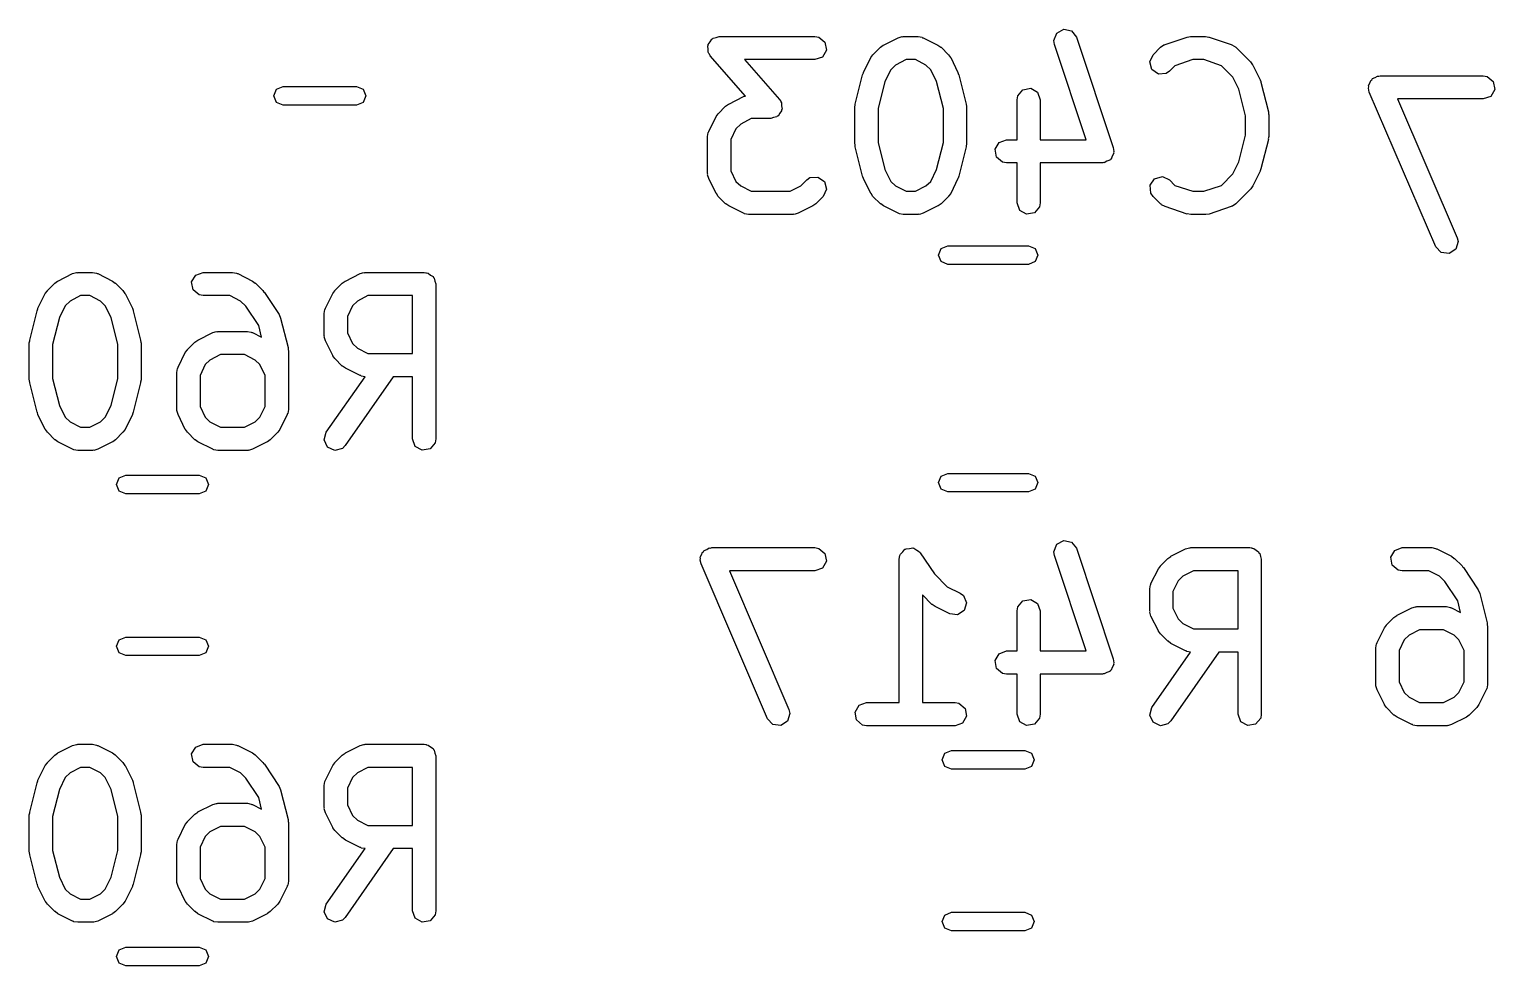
# Model space of a CAD drawing. Extents: x 123.3 to 169.7, y -142.3 to -47.
# Drawn here: x 136.81 to 146.28, y -113.84 to -107.79 of the extents above; entities that cross this region are included whole.
import ezdxf

# ---------------------------------------------------------------- set-up
doc = ezdxf.new("R2010")
doc.units = 0
doc.layers.add('BLACK', color=7, linetype='CONTINUOUS')

msp = doc.modelspace()

# ---------------------------------------------------------------- linework, layer by layer
at = {"layer": 'BLACK', "linetype": 'CONTINUOUS'}
for p, q in [((141.245, -107.842), (141.264, -107.835)), ((141.264, -107.835), (141.883, -107.835)), ((141.883, -107.835), (141.909, -107.84)), ((141.909, -107.84), (141.948, -107.873)), ((142.421, -107.843), (142.446, -107.836)), ((142.446, -107.836), (142.45, -107.837)), ((142.45, -107.837), (142.454, -107.835)), ((142.454, -107.835), (142.55, -107.835)), ((142.55, -107.835), (142.575, -107.84)), ((142.575, -107.84), (142.579, -107.843)), ((143.427, -107.861), (143.446, -107.813)), ((143.446, -107.813), (143.491, -107.789)), ((143.491, -107.789), (143.541, -107.799)), ((143.541, -107.799), (143.573, -107.839)), ((143.573, -107.839), (143.811, -108.553)), ((144.145, -107.887), (144.288, -107.839)), ((144.288, -107.839), (144.31, -107.836)), ((144.31, -107.836), (144.312, -107.835)), ((144.312, -107.835), (144.407, -107.835)), ((144.407, -107.835), (144.429, -107.839)), ((144.429, -107.839), (144.43, -107.839)), ((144.43, -107.839), (144.573, -107.887)), ((141.19, -107.897), (141.193, -107.892)), ((141.194, -107.917), (141.19, -107.897)), ((141.193, -107.886), (141.206, -107.87)), ((141.193, -107.892), (141.193, -107.886)), ((141.194, -107.937), (141.194, -107.917)), ((141.206, -107.87), (141.216, -107.853)), ((141.216, -107.853), (141.221, -107.851)), ((141.221, -107.851), (141.225, -107.846)), ((141.225, -107.846), (141.245, -107.842)), ((141.957, -107.923), (141.931, -107.968)), ((141.948, -107.873), (141.957, -107.923)), ((142.258, -107.953), (142.306, -107.905)), ((142.306, -107.905), (142.324, -107.892)), ((142.324, -107.892), (142.326, -107.891)), ((142.326, -107.891), (142.421, -107.843)), ((142.579, -107.843), (142.583, -107.843)), ((142.583, -107.843), (142.678, -107.891)), ((142.678, -107.891), (142.696, -107.904)), ((142.696, -107.904), (142.698, -107.905)), ((142.698, -107.905), (142.746, -107.953)), ((143.431, -107.886), (143.427, -107.861)), ((143.636, -108.502), (143.431, -107.886)), ((144.068, -107.953), (144.116, -107.905)), ((144.116, -107.905), (144.137, -107.89)), ((144.137, -107.89), (144.141, -107.89)), ((144.141, -107.89), (144.145, -107.887)), ((144.573, -107.887), (144.596, -107.899)), ((144.596, -107.899), (144.599, -107.903)), ((144.599, -107.903), (144.603, -107.905)), ((144.603, -107.905), (144.698, -108)), ((141.198, -107.945), (141.194, -107.937)), ((141.199, -107.948), (141.198, -107.945)), ((141.202, -107.95), (141.199, -107.948)), ((141.207, -107.96), (141.202, -107.95)), ((141.435, -108.22), (141.207, -107.96)), ((141.883, -107.985), (141.429, -107.985)), ((141.429, -107.985), (141.654, -108.242)), ((141.931, -107.968), (141.883, -107.985)), ((142.197, -108.067), (142.244, -107.972)), ((142.244, -107.972), (142.258, -107.954)), ((142.258, -107.954), (142.258, -107.953)), ((142.404, -108.02), (142.373, -108.05)), ((142.472, -107.985), (142.404, -108.02)), ((142.532, -107.985), (142.472, -107.985)), ((142.6, -108.02), (142.532, -107.985)), ((142.631, -108.05), (142.6, -108.02)), ((142.746, -107.953), (142.758, -107.971)), ((142.758, -107.971), (142.76, -107.972)), ((142.76, -107.972), (142.807, -108.067)), ((144.046, -107.999), (144.068, -107.953)), ((144.06, -108.049), (144.046, -107.999)), ((144.209, -108.024), (144.174, -108.059)), ((144.324, -107.985), (144.209, -108.024)), ((144.395, -107.985), (144.324, -107.985)), ((144.509, -108.024), (144.395, -107.985)), ((144.583, -108.098), (144.509, -108.024)), ((144.698, -108), (144.711, -108.019)), ((144.711, -108.019), (144.712, -108.02)), ((144.712, -108.02), (144.76, -108.115)), ((142.144, -108.273), (142.191, -108.083)), ((142.191, -108.083), (142.196, -108.071)), ((142.196, -108.071), (142.197, -108.067)), ((142.373, -108.05), (142.335, -108.127)), ((142.669, -108.127), (142.631, -108.05)), ((142.807, -108.067), (142.811, -108.08)), ((142.811, -108.08), (142.813, -108.083)), ((142.813, -108.083), (142.86, -108.273)), ((144.102, -108.078), (144.06, -108.049)), ((144.153, -108.074), (144.102, -108.078)), ((144.174, -108.059), (144.153, -108.074)), ((144.622, -108.175), (144.583, -108.098)), ((144.76, -108.115), (144.763, -108.127)), ((145.469, -108.136), (145.474, -108.119)), ((145.474, -108.119), (145.482, -108.115)), ((145.482, -108.115), (145.486, -108.107)), ((145.486, -108.107), (145.503, -108.101)), ((145.503, -108.101), (145.517, -108.091)), ((145.517, -108.091), (145.526, -108.092)), ((145.526, -108.092), (145.534, -108.089)), ((145.534, -108.089), (146.201, -108.089)), ((146.201, -108.089), (146.227, -108.094)), ((146.227, -108.094), (146.266, -108.127)), ((138.387, -108.218), (138.404, -108.176)), ((138.404, -108.261), (138.387, -108.218)), ((138.404, -108.176), (138.447, -108.158)), ((138.447, -108.158), (138.921, -108.158)), ((138.921, -108.158), (138.964, -108.176)), ((138.964, -108.176), (138.981, -108.218)), ((138.981, -108.218), (138.964, -108.261)), ((142.335, -108.127), (142.291, -108.301)), ((142.713, -108.301), (142.669, -108.127)), ((143.189, -108.244), (143.193, -108.218)), ((143.193, -108.218), (143.226, -108.179)), ((143.226, -108.179), (143.277, -108.17)), ((143.277, -108.17), (143.321, -108.196)), ((143.321, -108.196), (143.339, -108.244)), ((144.665, -108.348), (144.622, -108.175)), ((144.763, -108.127), (144.765, -108.13)), ((144.765, -108.13), (144.813, -108.321)), ((145.459, -108.169), (145.462, -108.16)), ((145.465, -108.194), (145.459, -108.169)), ((145.46, -108.151), (145.469, -108.136)), ((145.462, -108.16), (145.46, -108.151)), ((145.894, -109.194), (145.465, -108.194)), ((146.275, -108.177), (146.249, -108.222)), ((146.266, -108.127), (146.275, -108.177)), ((138.447, -108.278), (138.404, -108.261)), ((138.921, -108.278), (138.447, -108.278)), ((138.964, -108.261), (138.921, -108.278)), ((141.258, -108.334), (141.306, -108.286)), ((141.306, -108.286), (141.324, -108.273)), ((141.324, -108.273), (141.326, -108.272)), ((141.326, -108.272), (141.421, -108.224)), ((141.421, -108.224), (141.435, -108.22)), ((141.654, -108.242), (141.66, -108.252)), ((141.66, -108.252), (141.662, -108.254)), ((141.662, -108.254), (141.663, -108.257)), ((141.663, -108.257), (141.667, -108.264)), ((141.667, -108.264), (141.668, -108.284)), ((141.668, -108.284), (141.671, -108.304)), ((141.671, -108.304), (141.668, -108.31)), ((141.668, -108.31), (141.668, -108.316)), ((142.141, -108.291), (142.144, -108.277)), ((142.141, -108.529), (142.141, -108.291)), ((142.144, -108.277), (142.144, -108.273)), ((142.291, -108.301), (142.291, -108.52)), ((142.713, -108.52), (142.713, -108.301)), ((142.86, -108.273), (142.862, -108.288)), ((142.862, -108.288), (142.863, -108.291)), ((142.863, -108.291), (142.863, -108.529)), ((143.189, -108.502), (143.189, -108.244)), ((143.339, -108.244), (143.339, -108.502)), ((146.201, -108.239), (145.648, -108.239)), ((145.648, -108.239), (146.032, -109.135)), ((146.249, -108.222), (146.201, -108.239)), ((141.197, -108.448), (141.244, -108.353)), ((141.244, -108.353), (141.258, -108.335)), ((141.258, -108.335), (141.258, -108.334)), ((141.404, -108.401), (141.373, -108.431)), ((141.472, -108.366), (141.404, -108.401)), ((141.597, -108.366), (141.472, -108.366)), ((141.616, -108.359), (141.597, -108.366)), ((141.636, -108.355), (141.616, -108.359)), ((141.64, -108.351), (141.636, -108.355)), ((141.645, -108.349), (141.64, -108.351)), ((141.656, -108.331), (141.645, -108.349)), ((141.668, -108.316), (141.656, -108.331)), ((144.665, -108.473), (144.665, -108.348)), ((144.813, -108.321), (144.814, -108.336)), ((144.814, -108.336), (144.815, -108.339)), ((144.815, -108.339), (144.815, -108.482)), ((141.189, -108.482), (141.193, -108.456)), ((141.189, -108.72), (141.189, -108.482)), ((141.193, -108.456), (141.196, -108.453)), ((141.196, -108.453), (141.197, -108.448)), ((141.373, -108.431), (141.339, -108.5)), ((141.339, -108.5), (141.339, -108.702)), ((143.073, -108.52), (143.121, -108.502)), ((143.121, -108.502), (143.189, -108.502)), ((143.339, -108.502), (143.636, -108.502)), ((144.622, -108.646), (144.665, -108.473)), ((144.813, -108.5), (144.765, -108.69)), ((144.815, -108.482), (144.812, -108.497)), ((144.812, -108.497), (144.813, -108.5)), ((142.142, -108.533), (142.141, -108.529)), ((142.144, -108.548), (142.142, -108.533)), ((142.191, -108.738), (142.144, -108.548)), ((142.291, -108.52), (142.335, -108.694)), ((142.669, -108.694), (142.713, -108.52)), ((142.86, -108.548), (142.813, -108.738)), ((142.863, -108.529), (142.86, -108.544)), ((142.86, -108.544), (142.86, -108.548)), ((143.047, -108.564), (143.073, -108.52)), ((143.056, -108.615), (143.047, -108.564)), ((143.814, -108.59), (143.804, -108.608)), ((143.811, -108.553), (143.815, -108.579)), ((143.815, -108.579), (143.813, -108.584)), ((143.813, -108.584), (143.814, -108.59)), ((143.095, -108.648), (143.056, -108.615)), ((143.121, -108.652), (143.095, -108.648)), ((143.189, -108.652), (143.121, -108.652)), ((143.189, -108.91), (143.189, -108.652)), ((143.74, -108.652), (143.339, -108.652)), ((143.339, -108.652), (143.339, -108.91)), ((143.745, -108.65), (143.74, -108.652)), ((143.751, -108.651), (143.745, -108.65)), ((143.769, -108.641), (143.751, -108.651)), ((143.788, -108.634), (143.769, -108.641)), ((143.791, -108.63), (143.788, -108.634)), ((143.796, -108.627), (143.791, -108.63)), ((143.804, -108.608), (143.796, -108.627)), ((144.583, -108.723), (144.622, -108.646)), ((144.765, -108.69), (144.76, -108.702)), ((141.19, -108.724), (141.189, -108.72)), ((141.189, -108.728), (141.19, -108.724)), ((141.197, -108.753), (141.189, -108.728)), ((141.244, -108.849), (141.197, -108.753)), ((141.339, -108.702), (141.373, -108.771)), ((141.373, -108.771), (141.404, -108.801)), ((141.791, -108.801), (141.83, -108.762)), ((141.83, -108.762), (141.851, -108.747)), ((141.851, -108.747), (141.902, -108.743)), ((141.902, -108.743), (141.944, -108.772)), ((141.944, -108.772), (141.958, -108.822)), ((142.193, -108.741), (142.191, -108.738)), ((142.197, -108.753), (142.193, -108.741)), ((142.244, -108.849), (142.197, -108.753)), ((142.335, -108.694), (142.373, -108.771)), ((142.373, -108.771), (142.404, -108.801)), ((142.6, -108.801), (142.631, -108.771)), ((142.631, -108.771), (142.669, -108.694)), ((142.807, -108.753), (142.76, -108.849)), ((142.808, -108.75), (142.807, -108.753)), ((142.813, -108.738), (142.808, -108.75)), ((144.049, -108.796), (144.078, -108.754)), ((144.078, -108.754), (144.128, -108.74)), ((144.128, -108.74), (144.174, -108.762)), ((144.174, -108.762), (144.209, -108.797)), ((144.509, -108.797), (144.583, -108.723)), ((144.76, -108.706), (144.712, -108.801)), ((144.76, -108.702), (144.76, -108.706)), ((141.246, -108.85), (141.244, -108.849)), ((141.258, -108.868), (141.246, -108.85)), ((141.306, -108.916), (141.258, -108.868)), ((141.404, -108.801), (141.472, -108.835)), ((141.472, -108.835), (141.722, -108.835)), ((141.722, -108.835), (141.791, -108.801)), ((141.936, -108.868), (141.888, -108.916)), ((141.958, -108.822), (141.936, -108.868)), ((142.246, -108.85), (142.244, -108.849)), ((142.258, -108.868), (142.246, -108.85)), ((142.306, -108.916), (142.258, -108.868)), ((142.404, -108.801), (142.472, -108.835)), ((142.472, -108.835), (142.532, -108.835)), ((142.532, -108.835), (142.6, -108.801)), ((142.746, -108.868), (142.698, -108.916)), ((142.76, -108.849), (142.746, -108.867)), ((142.746, -108.867), (142.746, -108.868)), ((144.053, -108.847), (144.049, -108.796)), ((144.068, -108.868), (144.053, -108.847)), ((144.116, -108.916), (144.068, -108.868)), ((144.209, -108.797), (144.324, -108.835)), ((144.324, -108.835), (144.395, -108.835)), ((144.395, -108.835), (144.509, -108.797)), ((144.698, -108.821), (144.603, -108.916)), ((144.699, -108.819), (144.698, -108.821)), ((144.712, -108.801), (144.699, -108.819)), ((141.308, -108.916), (141.306, -108.916)), ((141.326, -108.93), (141.308, -108.916)), ((141.421, -108.977), (141.326, -108.93)), ((141.869, -108.93), (141.774, -108.977)), ((141.87, -108.929), (141.869, -108.93)), ((141.888, -108.916), (141.87, -108.929)), ((142.308, -108.916), (142.306, -108.916)), ((142.326, -108.93), (142.308, -108.916)), ((142.421, -108.977), (142.326, -108.93)), ((142.678, -108.93), (142.583, -108.977)), ((142.68, -108.929), (142.678, -108.93)), ((142.698, -108.916), (142.68, -108.929)), ((143.206, -108.959), (143.189, -108.91)), ((143.251, -108.984), (143.206, -108.959)), ((143.301, -108.975), (143.251, -108.984)), ((143.334, -108.936), (143.301, -108.975)), ((143.339, -108.91), (143.334, -108.936)), ((144.12, -108.918), (144.116, -108.916)), ((144.122, -108.922), (144.12, -108.918)), ((144.145, -108.934), (144.122, -108.922)), ((144.288, -108.982), (144.145, -108.934)), ((144.573, -108.934), (144.43, -108.982)), ((144.577, -108.931), (144.573, -108.934)), ((144.581, -108.931), (144.577, -108.931)), ((144.603, -108.916), (144.581, -108.931)), ((141.425, -108.978), (141.421, -108.977)), ((141.429, -108.981), (141.425, -108.978)), ((141.454, -108.985), (141.429, -108.981)), ((141.74, -108.985), (141.454, -108.985)), ((141.744, -108.984), (141.74, -108.985)), ((141.749, -108.985), (141.744, -108.984)), ((141.774, -108.977), (141.749, -108.985)), ((142.425, -108.978), (142.421, -108.977)), ((142.429, -108.981), (142.425, -108.978)), ((142.454, -108.985), (142.429, -108.981)), ((142.55, -108.985), (142.454, -108.985)), ((142.554, -108.984), (142.55, -108.985)), ((142.558, -108.985), (142.554, -108.984)), ((142.583, -108.977), (142.558, -108.985)), ((144.289, -108.981), (144.288, -108.982)), ((144.312, -108.985), (144.289, -108.981)), ((144.407, -108.985), (144.312, -108.985)), ((144.408, -108.985), (144.407, -108.985)), ((144.43, -108.982), (144.408, -108.985)), ((146.038, -109.16), (146.023, -109.209)), ((146.032, -109.135), (146.038, -109.16)), ((142.681, -109.247), (142.698, -109.205)), ((142.698, -109.289), (142.681, -109.247)), ((142.698, -109.205), (142.741, -109.187)), ((142.741, -109.187), (143.263, -109.187)), ((143.263, -109.187), (143.306, -109.205)), ((143.306, -109.205), (143.323, -109.247)), ((143.323, -109.247), (143.306, -109.289)), ((145.929, -109.231), (145.894, -109.194)), ((145.98, -109.237), (145.929, -109.231)), ((146.023, -109.209), (145.98, -109.237)), ((142.741, -109.307), (142.698, -109.289)), ((143.263, -109.307), (142.741, -109.307)), ((143.306, -109.289), (143.263, -109.307)), ((136.924, -109.477), (136.972, -109.429)), ((136.972, -109.429), (136.99, -109.416)), ((136.99, -109.416), (136.992, -109.415)), ((136.992, -109.415), (137.087, -109.367)), ((137.087, -109.367), (137.112, -109.36)), ((137.112, -109.36), (137.116, -109.361)), ((137.116, -109.361), (137.12, -109.359)), ((137.12, -109.359), (137.216, -109.359)), ((137.216, -109.359), (137.241, -109.364)), ((137.241, -109.364), (137.245, -109.367)), ((137.245, -109.367), (137.249, -109.367)), ((137.249, -109.367), (137.344, -109.415)), ((137.344, -109.415), (137.362, -109.428)), ((137.362, -109.428), (137.364, -109.429)), ((137.364, -109.429), (137.412, -109.477)), ((137.856, -109.421), (137.882, -109.377)), ((137.865, -109.472), (137.856, -109.421)), ((137.882, -109.377), (137.93, -109.359)), ((137.93, -109.359), (138.12, -109.359)), ((138.12, -109.359), (138.146, -109.364)), ((138.146, -109.364), (138.149, -109.367)), ((138.149, -109.367), (138.154, -109.367)), ((138.154, -109.367), (138.249, -109.415)), ((138.249, -109.415), (138.267, -109.428)), ((138.267, -109.428), (138.269, -109.429)), ((138.269, -109.429), (138.316, -109.477)), ((138.782, -109.477), (138.829, -109.429)), ((138.829, -109.429), (138.848, -109.416)), ((138.848, -109.416), (138.849, -109.415)), ((138.849, -109.415), (138.944, -109.367)), ((138.944, -109.367), (138.969, -109.36)), ((138.969, -109.36), (138.973, -109.361)), ((138.973, -109.361), (138.978, -109.359)), ((138.978, -109.359), (139.358, -109.359)), ((139.358, -109.359), (139.368, -109.361)), ((139.368, -109.361), (139.371, -109.361)), ((139.371, -109.361), (139.374, -109.362)), ((139.374, -109.362), (139.384, -109.364)), ((139.384, -109.364), (139.399, -109.376)), ((139.399, -109.376), (139.416, -109.386)), ((139.416, -109.386), (139.418, -109.393)), ((139.418, -109.393), (139.423, -109.397)), ((139.423, -109.397), (139.427, -109.416)), ((139.427, -109.416), (139.433, -109.434)), ((139.433, -109.434), (139.433, -110.434)), ((136.863, -109.591), (136.91, -109.496)), ((136.91, -109.496), (136.924, -109.478)), ((136.924, -109.478), (136.924, -109.477)), ((137.07, -109.544), (137.039, -109.574)), ((137.138, -109.509), (137.07, -109.544)), ((137.198, -109.509), (137.138, -109.509)), ((137.266, -109.544), (137.198, -109.509)), ((137.297, -109.574), (137.266, -109.544)), ((137.412, -109.477), (137.424, -109.495)), ((137.424, -109.495), (137.426, -109.496)), ((137.426, -109.496), (137.473, -109.591)), ((137.904, -109.505), (137.865, -109.472)), ((137.93, -109.509), (137.904, -109.505)), ((138.103, -109.509), (137.93, -109.509)), ((138.171, -109.544), (138.103, -109.509)), ((138.205, -109.577), (138.171, -109.544)), ((138.316, -109.477), (138.323, -109.486)), ((138.323, -109.486), (138.326, -109.488)), ((138.326, -109.488), (138.421, -109.631)), ((138.72, -109.591), (138.768, -109.496)), ((138.768, -109.496), (138.781, -109.478)), ((138.781, -109.478), (138.782, -109.477)), ((138.927, -109.544), (138.896, -109.574)), ((138.995, -109.509), (138.927, -109.544)), ((139.283, -109.509), (138.995, -109.509)), ((139.283, -109.883), (139.283, -109.509)), ((136.81, -109.797), (136.857, -109.607)), ((136.857, -109.607), (136.862, -109.595)), ((136.862, -109.595), (136.863, -109.591)), ((137.039, -109.574), (137.001, -109.651)), ((137.335, -109.651), (137.297, -109.574)), ((137.473, -109.591), (137.477, -109.604)), ((137.477, -109.604), (137.479, -109.607)), ((137.479, -109.607), (137.526, -109.797)), ((138.289, -109.703), (138.205, -109.577)), ((138.421, -109.631), (138.431, -109.654)), ((138.712, -109.625), (138.717, -109.599)), ((138.712, -109.768), (138.712, -109.625)), ((138.717, -109.599), (138.719, -109.596)), ((138.719, -109.596), (138.72, -109.591)), ((138.896, -109.574), (138.862, -109.643)), ((137.001, -109.651), (136.957, -109.825)), ((137.379, -109.825), (137.335, -109.651)), ((138.307, -109.777), (138.289, -109.703)), ((138.431, -109.654), (138.431, -109.654)), ((138.431, -109.654), (138.479, -109.845)), ((138.862, -109.643), (138.862, -109.75)), ((136.807, -109.815), (136.81, -109.801)), ((136.807, -110.053), (136.807, -109.815)), ((136.81, -109.801), (136.81, -109.797)), ((136.957, -109.825), (136.957, -110.044)), ((137.379, -110.044), (137.379, -109.825)), ((137.526, -109.797), (137.528, -109.812)), ((137.528, -109.812), (137.529, -109.815)), ((137.529, -109.815), (137.529, -110.053)), ((137.829, -109.858), (137.877, -109.81)), ((137.877, -109.81), (137.895, -109.797)), ((137.895, -109.797), (137.896, -109.796)), ((137.896, -109.796), (137.992, -109.748)), ((137.992, -109.748), (138.017, -109.741)), ((138.017, -109.741), (138.021, -109.742)), ((138.021, -109.742), (138.025, -109.74)), ((138.025, -109.74), (138.216, -109.74)), ((138.216, -109.74), (138.241, -109.745)), ((138.241, -109.745), (138.245, -109.748)), ((138.245, -109.748), (138.249, -109.748)), ((138.249, -109.748), (138.307, -109.777)), ((138.714, -109.772), (138.712, -109.768)), ((138.713, -109.776), (138.714, -109.772)), ((138.72, -109.801), (138.713, -109.776)), ((138.768, -109.896), (138.72, -109.801)), ((138.862, -109.75), (138.896, -109.819)), ((138.896, -109.819), (138.927, -109.849)), ((137.768, -109.972), (137.815, -109.877)), ((137.815, -109.877), (137.829, -109.859)), ((137.829, -109.859), (137.829, -109.858)), ((138.043, -109.89), (137.974, -109.925)), ((138.198, -109.89), (138.043, -109.89)), ((138.266, -109.925), (138.198, -109.89)), ((138.479, -109.845), (138.48, -109.86)), ((138.48, -109.86), (138.481, -109.863)), ((138.481, -109.863), (138.481, -110.244)), ((138.769, -109.898), (138.768, -109.896)), ((138.782, -109.916), (138.769, -109.898)), ((138.829, -109.964), (138.782, -109.916)), ((138.927, -109.849), (138.995, -109.883)), ((138.995, -109.883), (139.283, -109.883)), ((137.76, -110.006), (137.764, -109.98)), ((137.76, -110.244), (137.76, -110.006)), ((137.764, -109.98), (137.767, -109.977)), ((137.767, -109.977), (137.768, -109.972)), ((137.944, -109.955), (137.91, -110.024)), ((137.974, -109.925), (137.944, -109.955)), ((138.297, -109.955), (138.266, -109.925)), ((138.331, -110.024), (138.297, -109.955)), ((138.831, -109.964), (138.829, -109.964)), ((138.849, -109.978), (138.831, -109.964)), ((138.944, -110.025), (138.849, -109.978)), ((136.808, -110.057), (136.807, -110.053)), ((136.81, -110.072), (136.808, -110.057)), ((136.857, -110.262), (136.81, -110.072)), ((136.957, -110.044), (137.001, -110.218)), ((137.335, -110.218), (137.379, -110.044)), ((137.526, -110.072), (137.479, -110.262)), ((137.529, -110.053), (137.526, -110.068)), ((137.526, -110.068), (137.526, -110.072)), ((137.91, -110.024), (137.91, -110.226)), ((138.331, -110.226), (138.331, -110.024)), ((138.726, -110.391), (138.976, -110.033)), ((139.159, -110.033), (138.848, -110.477)), ((138.948, -110.026), (138.944, -110.025)), ((138.952, -110.029), (138.948, -110.026)), ((138.976, -110.033), (138.952, -110.029)), ((139.283, -110.033), (139.159, -110.033)), ((139.283, -110.434), (139.283, -110.033)), ((136.859, -110.265), (136.857, -110.262)), ((136.863, -110.277), (136.859, -110.265)), ((136.91, -110.373), (136.863, -110.277)), ((137.001, -110.218), (137.039, -110.295)), ((137.039, -110.295), (137.07, -110.325)), ((137.266, -110.325), (137.297, -110.295)), ((137.297, -110.295), (137.335, -110.218)), ((137.473, -110.277), (137.426, -110.373)), ((137.474, -110.274), (137.473, -110.277)), ((137.479, -110.262), (137.474, -110.274)), ((137.761, -110.248), (137.76, -110.244)), ((137.76, -110.252), (137.761, -110.248)), ((137.768, -110.277), (137.76, -110.252)), ((137.815, -110.373), (137.768, -110.277)), ((137.91, -110.226), (137.944, -110.295)), ((137.944, -110.295), (137.974, -110.325)), ((138.266, -110.325), (138.297, -110.295)), ((138.297, -110.295), (138.331, -110.226)), ((138.473, -110.277), (138.426, -110.373)), ((138.474, -110.273), (138.473, -110.277)), ((138.477, -110.27), (138.474, -110.273)), ((138.481, -110.244), (138.477, -110.27)), ((136.912, -110.374), (136.91, -110.373)), ((136.924, -110.392), (136.912, -110.374)), ((136.972, -110.44), (136.924, -110.392)), ((137.07, -110.325), (137.138, -110.359)), ((137.138, -110.359), (137.198, -110.359)), ((137.198, -110.359), (137.266, -110.325)), ((137.412, -110.392), (137.364, -110.44)), ((137.426, -110.373), (137.412, -110.391)), ((137.412, -110.391), (137.412, -110.392)), ((137.816, -110.374), (137.815, -110.373)), ((137.829, -110.392), (137.816, -110.374)), ((137.877, -110.44), (137.829, -110.392)), ((137.974, -110.325), (138.043, -110.359)), ((138.043, -110.359), (138.198, -110.359)), ((138.198, -110.359), (138.266, -110.325)), ((138.412, -110.392), (138.364, -110.44)), ((138.426, -110.373), (138.412, -110.391)), ((138.412, -110.391), (138.412, -110.392)), ((138.712, -110.441), (138.726, -110.391)), ((136.974, -110.44), (136.972, -110.44)), ((136.992, -110.454), (136.974, -110.44)), ((137.087, -110.501), (136.992, -110.454)), ((137.344, -110.454), (137.249, -110.501)), ((137.346, -110.453), (137.344, -110.454)), ((137.364, -110.44), (137.346, -110.453)), ((137.878, -110.44), (137.877, -110.44)), ((137.896, -110.454), (137.878, -110.44)), ((137.992, -110.501), (137.896, -110.454)), ((138.344, -110.454), (138.249, -110.501)), ((138.346, -110.453), (138.344, -110.454)), ((138.364, -110.44), (138.346, -110.453)), ((138.734, -110.487), (138.712, -110.441)), ((138.781, -110.509), (138.734, -110.487)), ((138.848, -110.477), (138.83, -110.496)), ((139.301, -110.483), (139.283, -110.434)), ((139.345, -110.508), (139.301, -110.483)), ((139.429, -110.46), (139.396, -110.499)), ((139.433, -110.434), (139.429, -110.46)), ((137.091, -110.502), (137.087, -110.501)), ((137.095, -110.505), (137.091, -110.502)), ((137.12, -110.509), (137.095, -110.505)), ((137.216, -110.509), (137.12, -110.509)), ((137.22, -110.508), (137.216, -110.509)), ((137.224, -110.509), (137.22, -110.508)), ((137.249, -110.501), (137.224, -110.509)), ((137.996, -110.502), (137.992, -110.501)), ((137.999, -110.505), (137.996, -110.502)), ((138.025, -110.509), (137.999, -110.505)), ((138.216, -110.509), (138.025, -110.509)), ((138.22, -110.508), (138.216, -110.509)), ((138.224, -110.509), (138.22, -110.508)), ((138.249, -110.501), (138.224, -110.509)), ((138.83, -110.496), (138.781, -110.509)), ((139.396, -110.499), (139.345, -110.508)), ((137.388, -110.687), (137.431, -110.669)), ((137.431, -110.669), (137.905, -110.669)), ((137.905, -110.669), (137.948, -110.687)), ((142.681, -110.717), (142.698, -110.675)), ((142.698, -110.675), (142.741, -110.657)), ((142.741, -110.657), (143.263, -110.657)), ((143.263, -110.657), (143.306, -110.675)), ((143.306, -110.675), (143.323, -110.717)), ((137.371, -110.73), (137.388, -110.687)), ((137.388, -110.772), (137.371, -110.73)), ((137.431, -110.789), (137.388, -110.772)), ((137.948, -110.772), (137.905, -110.789)), ((137.948, -110.687), (137.965, -110.73)), ((137.965, -110.73), (137.948, -110.772)), ((142.698, -110.759), (142.681, -110.717)), ((142.741, -110.777), (142.698, -110.759)), ((143.306, -110.759), (143.263, -110.777)), ((143.323, -110.717), (143.306, -110.759)), ((137.905, -110.789), (137.431, -110.789)), ((143.263, -110.777), (142.741, -110.777)), ((141.168, -111.155), (141.185, -111.149)), ((141.185, -111.149), (141.199, -111.139)), ((141.199, -111.139), (141.208, -111.14)), ((141.208, -111.14), (141.216, -111.137)), ((141.216, -111.137), (141.883, -111.137)), ((141.883, -111.137), (141.909, -111.142)), ((141.909, -111.142), (141.948, -111.175)), ((142.451, -111.164), (142.464, -111.147)), ((142.464, -111.147), (142.469, -111.147)), ((142.469, -111.147), (142.472, -111.144)), ((142.472, -111.144), (142.494, -111.142)), ((142.494, -111.142), (142.515, -111.139)), ((142.515, -111.139), (142.519, -111.141)), ((142.519, -111.141), (142.523, -111.14)), ((142.523, -111.14), (142.541, -111.153)), ((142.541, -111.153), (142.559, -111.164)), ((143.427, -111.163), (143.446, -111.115)), ((143.446, -111.115), (143.491, -111.091)), ((143.491, -111.091), (143.541, -111.101)), ((143.541, -111.101), (143.573, -111.141)), ((143.573, -111.141), (143.811, -111.855)), ((144.183, -111.193), (144.278, -111.145)), ((144.278, -111.145), (144.303, -111.138)), ((144.303, -111.138), (144.307, -111.139)), ((144.307, -111.139), (144.312, -111.137)), ((144.312, -111.137), (144.692, -111.137)), ((144.692, -111.137), (144.702, -111.139)), ((144.702, -111.139), (144.706, -111.139)), ((144.706, -111.139), (144.708, -111.14)), ((144.708, -111.14), (144.718, -111.142)), ((144.718, -111.142), (144.733, -111.154)), ((144.733, -111.154), (144.75, -111.164)), ((145.629, -111.155), (145.677, -111.137)), ((145.677, -111.137), (145.868, -111.137)), ((145.868, -111.137), (145.893, -111.142)), ((145.893, -111.142), (145.897, -111.145)), ((145.897, -111.145), (145.901, -111.145)), ((145.901, -111.145), (145.996, -111.193)), ((141.141, -111.217), (141.144, -111.208)), ((141.147, -111.242), (141.141, -111.217)), ((141.142, -111.199), (141.151, -111.184)), ((141.144, -111.208), (141.142, -111.199)), ((141.576, -112.242), (141.147, -111.242)), ((141.151, -111.184), (141.156, -111.167)), ((141.156, -111.167), (141.164, -111.163)), ((141.164, -111.163), (141.168, -111.155)), ((141.957, -111.225), (141.931, -111.27)), ((141.948, -111.175), (141.957, -111.225)), ((142.427, -111.212), (142.432, -111.187)), ((142.427, -112.137), (142.427, -111.212)), ((142.432, -111.187), (142.434, -111.183)), ((142.434, -111.183), (142.435, -111.179)), ((142.435, -111.179), (142.451, -111.164)), ((142.559, -111.164), (142.561, -111.168)), ((142.561, -111.168), (142.564, -111.171)), ((142.564, -111.171), (142.656, -111.307)), ((143.431, -111.188), (143.427, -111.163)), ((143.636, -111.804), (143.431, -111.188)), ((144.116, -111.255), (144.163, -111.207)), ((144.163, -111.207), (144.182, -111.194)), ((144.182, -111.194), (144.183, -111.193)), ((144.75, -111.164), (144.752, -111.171)), ((144.752, -111.171), (144.757, -111.175)), ((144.757, -111.175), (144.761, -111.194)), ((144.761, -111.194), (144.767, -111.212)), ((144.767, -111.212), (144.767, -112.212)), ((145.603, -111.199), (145.629, -111.155)), ((145.612, -111.25), (145.603, -111.199)), ((145.996, -111.193), (146.014, -111.206)), ((146.014, -111.206), (146.016, -111.207)), ((146.016, -111.207), (146.064, -111.255)), ((141.883, -111.287), (141.33, -111.287)), ((141.33, -111.287), (141.714, -112.183)), ((141.931, -111.27), (141.883, -111.287)), ((142.656, -111.307), (142.737, -111.389)), ((144.054, -111.369), (144.102, -111.274)), ((144.102, -111.274), (144.115, -111.256)), ((144.115, -111.256), (144.116, -111.255)), ((144.261, -111.322), (144.23, -111.352)), ((144.329, -111.287), (144.261, -111.322)), ((144.617, -111.287), (144.329, -111.287)), ((144.617, -111.661), (144.617, -111.287)), ((145.651, -111.283), (145.612, -111.25)), ((145.677, -111.287), (145.651, -111.283)), ((145.85, -111.287), (145.677, -111.287)), ((145.918, -111.322), (145.85, -111.287)), ((145.952, -111.355), (145.918, -111.322)), ((146.064, -111.255), (146.07, -111.264)), ((146.07, -111.264), (146.073, -111.266)), ((146.073, -111.266), (146.168, -111.409)), ((142.737, -111.389), (142.821, -111.431)), ((142.821, -111.431), (142.842, -111.447)), ((144.046, -111.403), (144.051, -111.377)), ((144.046, -111.546), (144.046, -111.403)), ((144.051, -111.377), (144.053, -111.374)), ((144.053, -111.374), (144.054, -111.369)), ((144.23, -111.352), (144.196, -111.421)), ((144.196, -111.421), (144.196, -111.528)), ((146.036, -111.481), (145.952, -111.355)), ((146.168, -111.409), (146.178, -111.432)), ((146.178, -111.432), (146.178, -111.432)), ((146.178, -111.432), (146.226, -111.623)), ((142.639, -111.504), (142.577, -111.441)), ((142.577, -111.441), (142.577, -112.137)), ((142.641, -111.504), (142.639, -111.504)), ((142.659, -111.518), (142.641, -111.504)), ((142.754, -111.565), (142.659, -111.518)), ((142.842, -111.447), (142.863, -111.494)), ((142.863, -111.494), (142.848, -111.543)), ((143.189, -111.546), (143.193, -111.52)), ((143.193, -111.52), (143.226, -111.481)), ((143.226, -111.481), (143.277, -111.472)), ((143.277, -111.472), (143.321, -111.498)), ((143.321, -111.498), (143.339, -111.546)), ((144.196, -111.528), (144.23, -111.597)), ((145.644, -111.574), (145.739, -111.526)), ((145.739, -111.526), (145.764, -111.519)), ((145.764, -111.519), (145.768, -111.52)), ((145.768, -111.52), (145.772, -111.518)), ((145.772, -111.518), (145.963, -111.518)), ((145.963, -111.518), (145.989, -111.523)), ((145.989, -111.523), (145.992, -111.526)), ((145.992, -111.526), (145.996, -111.526)), ((145.996, -111.526), (146.055, -111.555)), ((146.055, -111.555), (146.036, -111.481)), ((142.805, -111.571), (142.754, -111.565)), ((142.848, -111.543), (142.805, -111.571)), ((143.189, -111.804), (143.189, -111.546)), ((143.339, -111.546), (143.339, -111.804)), ((144.048, -111.55), (144.046, -111.546)), ((144.047, -111.554), (144.048, -111.55)), ((144.054, -111.579), (144.047, -111.554)), ((144.102, -111.674), (144.054, -111.579)), ((144.23, -111.597), (144.261, -111.627)), ((144.261, -111.627), (144.329, -111.661)), ((145.576, -111.636), (145.624, -111.588)), ((145.624, -111.588), (145.642, -111.575)), ((145.642, -111.575), (145.644, -111.574)), ((146.226, -111.623), (146.227, -111.638)), ((137.388, -111.732), (137.431, -111.715)), ((137.431, -111.715), (137.905, -111.715)), ((137.905, -111.715), (137.948, -111.732)), ((144.103, -111.676), (144.102, -111.674)), ((144.116, -111.694), (144.103, -111.676)), ((144.163, -111.742), (144.116, -111.694)), ((144.329, -111.661), (144.617, -111.661)), ((145.515, -111.75), (145.562, -111.655)), ((145.562, -111.655), (145.576, -111.637)), ((145.576, -111.637), (145.576, -111.636)), ((145.722, -111.703), (145.691, -111.733)), ((145.79, -111.668), (145.722, -111.703)), ((145.945, -111.668), (145.79, -111.668)), ((146.014, -111.703), (145.945, -111.668)), ((146.044, -111.733), (146.014, -111.703)), ((146.227, -111.638), (146.228, -111.641)), ((146.228, -111.641), (146.228, -112.022)), ((137.371, -111.774), (137.388, -111.732)), ((137.388, -111.817), (137.371, -111.774)), ((137.431, -111.834), (137.388, -111.817)), ((137.948, -111.817), (137.905, -111.834)), ((137.948, -111.732), (137.965, -111.774)), ((137.965, -111.774), (137.948, -111.817)), ((143.073, -111.822), (143.121, -111.804)), ((143.121, -111.804), (143.189, -111.804)), ((143.339, -111.804), (143.636, -111.804)), ((144.06, -112.169), (144.31, -111.811)), ((144.165, -111.742), (144.163, -111.742)), ((144.183, -111.756), (144.165, -111.742)), ((144.493, -111.811), (144.182, -112.255)), ((144.278, -111.803), (144.183, -111.756)), ((144.282, -111.804), (144.278, -111.803)), ((144.286, -111.807), (144.282, -111.804)), ((144.31, -111.811), (144.286, -111.807)), ((144.617, -111.811), (144.493, -111.811)), ((144.617, -112.212), (144.617, -111.811)), ((145.507, -111.784), (145.511, -111.758)), ((145.507, -112.022), (145.507, -111.784)), ((145.511, -111.758), (145.514, -111.755)), ((145.514, -111.755), (145.515, -111.75)), ((145.691, -111.733), (145.657, -111.802)), ((145.657, -111.802), (145.657, -112.004)), ((146.078, -111.802), (146.044, -111.733)), ((146.078, -112.004), (146.078, -111.802)), ((137.905, -111.834), (137.431, -111.834)), ((143.047, -111.866), (143.073, -111.822)), ((143.056, -111.917), (143.047, -111.866)), ((143.804, -111.91), (143.796, -111.929)), ((143.814, -111.892), (143.804, -111.91)), ((143.811, -111.855), (143.815, -111.881)), ((143.815, -111.881), (143.813, -111.886)), ((143.813, -111.886), (143.814, -111.892)), ((143.095, -111.95), (143.056, -111.917)), ((143.121, -111.954), (143.095, -111.95)), ((143.189, -111.954), (143.121, -111.954)), ((143.189, -112.212), (143.189, -111.954)), ((143.74, -111.954), (143.339, -111.954)), ((143.339, -111.954), (143.339, -112.212)), ((143.745, -111.952), (143.74, -111.954)), ((143.751, -111.953), (143.745, -111.952)), ((143.769, -111.943), (143.751, -111.953)), ((143.788, -111.936), (143.769, -111.943)), ((143.791, -111.932), (143.788, -111.936)), ((143.796, -111.929), (143.791, -111.932)), ((145.657, -112.004), (145.691, -112.073)), ((146.044, -112.073), (146.078, -112.004)), ((145.508, -112.026), (145.507, -112.022)), ((145.507, -112.03), (145.508, -112.026)), ((145.515, -112.055), (145.507, -112.03)), ((145.562, -112.151), (145.515, -112.055)), ((145.691, -112.073), (145.722, -112.103)), ((146.014, -112.103), (146.044, -112.073)), ((146.22, -112.055), (146.173, -112.151)), ((146.221, -112.051), (146.22, -112.055)), ((146.224, -112.048), (146.221, -112.051)), ((146.228, -112.022), (146.224, -112.048)), ((141.714, -112.183), (141.72, -112.208)), ((142.142, -112.199), (142.168, -112.155)), ((142.168, -112.155), (142.216, -112.137)), ((142.216, -112.137), (142.427, -112.137)), ((142.577, -112.137), (142.788, -112.137)), ((142.788, -112.137), (142.813, -112.142)), ((142.813, -112.142), (142.853, -112.175)), ((142.853, -112.175), (142.862, -112.225)), ((144.046, -112.219), (144.06, -112.169)), ((145.564, -112.152), (145.562, -112.151)), ((145.576, -112.17), (145.564, -112.152)), ((145.624, -112.218), (145.576, -112.17)), ((145.722, -112.103), (145.79, -112.137)), ((145.79, -112.137), (145.945, -112.137)), ((145.945, -112.137), (146.014, -112.103)), ((146.159, -112.17), (146.111, -112.218)), ((146.173, -112.151), (146.159, -112.169)), ((146.159, -112.169), (146.159, -112.17)), ((141.611, -112.279), (141.576, -112.242)), ((141.662, -112.285), (141.611, -112.279)), ((141.705, -112.257), (141.662, -112.285)), ((141.72, -112.208), (141.705, -112.257)), ((142.151, -112.25), (142.142, -112.199)), ((142.191, -112.283), (142.151, -112.25)), ((142.216, -112.287), (142.191, -112.283)), ((142.788, -112.287), (142.216, -112.287)), ((142.836, -112.27), (142.788, -112.287)), ((142.862, -112.225), (142.836, -112.27)), ((143.206, -112.261), (143.189, -112.212)), ((143.251, -112.286), (143.206, -112.261)), ((143.301, -112.277), (143.251, -112.286)), ((143.334, -112.238), (143.301, -112.277)), ((143.339, -112.212), (143.334, -112.238)), ((144.068, -112.265), (144.046, -112.219)), ((144.115, -112.287), (144.068, -112.265)), ((144.164, -112.274), (144.115, -112.287)), ((144.182, -112.255), (144.164, -112.274)), ((144.635, -112.261), (144.617, -112.212)), ((144.679, -112.286), (144.635, -112.261)), ((144.73, -112.277), (144.679, -112.286)), ((144.763, -112.238), (144.73, -112.277)), ((144.767, -112.212), (144.763, -112.238)), ((145.626, -112.218), (145.624, -112.218)), ((145.644, -112.232), (145.626, -112.218)), ((145.739, -112.279), (145.644, -112.232)), ((145.743, -112.28), (145.739, -112.279)), ((145.747, -112.283), (145.743, -112.28)), ((145.772, -112.287), (145.747, -112.283)), ((145.963, -112.287), (145.772, -112.287)), ((145.967, -112.286), (145.963, -112.287)), ((145.971, -112.287), (145.967, -112.286)), ((145.996, -112.279), (145.971, -112.287)), ((146.092, -112.232), (145.996, -112.279)), ((146.093, -112.231), (146.092, -112.232)), ((146.111, -112.218), (146.093, -112.231)), ((136.924, -112.525), (136.972, -112.477)), ((136.972, -112.477), (136.99, -112.464)), ((136.99, -112.464), (136.992, -112.463)), ((136.992, -112.463), (137.087, -112.415)), ((137.087, -112.415), (137.112, -112.408)), ((137.112, -112.408), (137.116, -112.409)), ((137.116, -112.409), (137.12, -112.407)), ((137.12, -112.407), (137.216, -112.407)), ((137.216, -112.407), (137.241, -112.412)), ((137.241, -112.412), (137.245, -112.415)), ((137.245, -112.415), (137.249, -112.415)), ((137.249, -112.415), (137.344, -112.463)), ((137.344, -112.463), (137.362, -112.476)), ((137.362, -112.476), (137.364, -112.477)), ((137.364, -112.477), (137.412, -112.525)), ((137.856, -112.469), (137.882, -112.425)), ((137.865, -112.52), (137.856, -112.469)), ((137.882, -112.425), (137.93, -112.407)), ((137.93, -112.407), (138.12, -112.407)), ((138.12, -112.407), (138.146, -112.412)), ((138.146, -112.412), (138.149, -112.415)), ((138.149, -112.415), (138.154, -112.415)), ((138.154, -112.415), (138.249, -112.463)), ((138.249, -112.463), (138.267, -112.476)), ((138.267, -112.476), (138.269, -112.477)), ((138.269, -112.477), (138.316, -112.525)), ((138.782, -112.525), (138.829, -112.477)), ((138.829, -112.477), (138.848, -112.464)), ((138.848, -112.464), (138.849, -112.463)), ((138.849, -112.463), (138.944, -112.415)), ((138.944, -112.415), (138.969, -112.408)), ((138.969, -112.408), (138.973, -112.409)), ((138.973, -112.409), (138.978, -112.407)), ((138.978, -112.407), (139.358, -112.407)), ((139.358, -112.407), (139.368, -112.409)), ((139.368, -112.409), (139.371, -112.409)), ((139.371, -112.409), (139.374, -112.41)), ((139.374, -112.41), (139.384, -112.412)), ((139.384, -112.412), (139.399, -112.424)), ((139.399, -112.424), (139.416, -112.434)), ((139.416, -112.434), (139.418, -112.441)), ((139.418, -112.441), (139.423, -112.445)), ((139.423, -112.445), (139.427, -112.464)), ((139.427, -112.464), (139.433, -112.482)), ((142.705, -112.507), (142.722, -112.465)), ((142.722, -112.465), (142.765, -112.447)), ((142.765, -112.447), (143.239, -112.447)), ((143.239, -112.447), (143.282, -112.465)), ((143.282, -112.465), (143.299, -112.507)), ((136.863, -112.639), (136.91, -112.544)), ((136.91, -112.544), (136.924, -112.526)), ((136.924, -112.526), (136.924, -112.525)), ((137.138, -112.557), (137.07, -112.592)), ((137.198, -112.557), (137.138, -112.557)), ((137.266, -112.592), (137.198, -112.557)), ((137.412, -112.525), (137.424, -112.543)), ((137.424, -112.543), (137.426, -112.544)), ((137.426, -112.544), (137.473, -112.639)), ((137.904, -112.553), (137.865, -112.52)), ((137.93, -112.557), (137.904, -112.553)), ((138.103, -112.557), (137.93, -112.557)), ((138.171, -112.592), (138.103, -112.557)), ((138.316, -112.525), (138.323, -112.534)), ((138.323, -112.534), (138.326, -112.536)), ((138.326, -112.536), (138.421, -112.679)), ((138.72, -112.639), (138.768, -112.544)), ((138.768, -112.544), (138.781, -112.526)), ((138.781, -112.526), (138.782, -112.525)), ((138.995, -112.557), (138.927, -112.592)), ((139.283, -112.557), (138.995, -112.557)), ((139.283, -112.931), (139.283, -112.557)), ((139.433, -112.482), (139.433, -113.482)), ((142.722, -112.55), (142.705, -112.507)), ((142.765, -112.567), (142.722, -112.55)), ((143.239, -112.567), (142.765, -112.567)), ((143.282, -112.55), (143.239, -112.567)), ((143.299, -112.507), (143.282, -112.55)), ((136.81, -112.845), (136.857, -112.655)), ((136.857, -112.655), (136.862, -112.643)), ((136.862, -112.643), (136.863, -112.639)), ((137.039, -112.622), (137.001, -112.699)), ((137.07, -112.592), (137.039, -112.622)), ((137.297, -112.622), (137.266, -112.592)), ((137.335, -112.699), (137.297, -112.622)), ((137.473, -112.639), (137.477, -112.652)), ((137.477, -112.652), (137.479, -112.655)), ((137.479, -112.655), (137.526, -112.845)), ((138.205, -112.625), (138.171, -112.592)), ((138.289, -112.751), (138.205, -112.625)), ((138.712, -112.673), (138.717, -112.647)), ((138.717, -112.647), (138.719, -112.644)), ((138.719, -112.644), (138.72, -112.639)), ((138.896, -112.622), (138.862, -112.691)), ((138.927, -112.592), (138.896, -112.622)), ((137.001, -112.699), (136.957, -112.873)), ((137.379, -112.873), (137.335, -112.699)), ((138.307, -112.825), (138.289, -112.751)), ((138.421, -112.679), (138.431, -112.702)), ((138.431, -112.702), (138.431, -112.702)), ((138.431, -112.702), (138.479, -112.893)), ((138.712, -112.816), (138.712, -112.673)), ((138.862, -112.691), (138.862, -112.798)), ((136.807, -112.863), (136.81, -112.849)), ((136.81, -112.849), (136.81, -112.845)), ((137.526, -112.845), (137.528, -112.86)), ((137.829, -112.906), (137.877, -112.858)), ((137.877, -112.858), (137.895, -112.845)), ((137.895, -112.845), (137.896, -112.844)), ((137.896, -112.844), (137.992, -112.796)), ((137.992, -112.796), (138.017, -112.789)), ((138.017, -112.789), (138.021, -112.79)), ((138.021, -112.79), (138.025, -112.788)), ((138.025, -112.788), (138.216, -112.788)), ((138.216, -112.788), (138.241, -112.793)), ((138.241, -112.793), (138.245, -112.796)), ((138.245, -112.796), (138.249, -112.796)), ((138.249, -112.796), (138.307, -112.825)), ((138.714, -112.82), (138.712, -112.816)), ((138.713, -112.824), (138.714, -112.82)), ((138.72, -112.849), (138.713, -112.824)), ((138.768, -112.944), (138.72, -112.849)), ((138.862, -112.798), (138.896, -112.867)), ((136.807, -113.101), (136.807, -112.863)), ((136.957, -112.873), (136.957, -113.092)), ((137.379, -113.092), (137.379, -112.873)), ((137.528, -112.86), (137.529, -112.863)), ((137.529, -112.863), (137.529, -113.101)), ((137.768, -113.02), (137.815, -112.925)), ((137.815, -112.925), (137.829, -112.907)), ((137.829, -112.907), (137.829, -112.906)), ((138.043, -112.938), (137.974, -112.973)), ((138.198, -112.938), (138.043, -112.938)), ((138.266, -112.973), (138.198, -112.938)), ((138.479, -112.893), (138.48, -112.908)), ((138.48, -112.908), (138.481, -112.911)), ((138.481, -112.911), (138.481, -113.292)), ((138.769, -112.946), (138.768, -112.944)), ((138.782, -112.964), (138.769, -112.946)), ((138.896, -112.867), (138.927, -112.897)), ((138.927, -112.897), (138.995, -112.931)), ((138.995, -112.931), (139.283, -112.931)), ((137.76, -113.054), (137.764, -113.028)), ((137.764, -113.028), (137.767, -113.025)), ((137.767, -113.025), (137.768, -113.02)), ((137.944, -113.003), (137.91, -113.072)), ((137.974, -112.973), (137.944, -113.003)), ((138.297, -113.003), (138.266, -112.973)), ((138.331, -113.072), (138.297, -113.003)), ((138.829, -113.012), (138.782, -112.964)), ((138.831, -113.012), (138.829, -113.012)), ((138.849, -113.026), (138.831, -113.012)), ((138.944, -113.073), (138.849, -113.026)), ((136.808, -113.105), (136.807, -113.101)), ((136.81, -113.12), (136.808, -113.105)), ((136.857, -113.31), (136.81, -113.12)), ((136.957, -113.092), (137.001, -113.266)), ((137.335, -113.266), (137.379, -113.092)), ((137.526, -113.12), (137.479, -113.31)), ((137.529, -113.101), (137.526, -113.116)), ((137.526, -113.116), (137.526, -113.12)), ((137.76, -113.292), (137.76, -113.054)), ((137.91, -113.072), (137.91, -113.274)), ((138.331, -113.274), (138.331, -113.072)), ((138.726, -113.439), (138.976, -113.081)), ((139.159, -113.081), (138.848, -113.525)), ((138.948, -113.074), (138.944, -113.073)), ((138.952, -113.077), (138.948, -113.074)), ((138.976, -113.081), (138.952, -113.077)), ((139.283, -113.081), (139.159, -113.081)), ((139.283, -113.482), (139.283, -113.081)), ((136.859, -113.313), (136.857, -113.31)), ((136.863, -113.325), (136.859, -113.313)), ((136.91, -113.421), (136.863, -113.325)), ((137.001, -113.266), (137.039, -113.343)), ((137.297, -113.343), (137.335, -113.266)), ((137.473, -113.325), (137.426, -113.421)), ((137.474, -113.322), (137.473, -113.325)), ((137.479, -113.31), (137.474, -113.322)), ((137.761, -113.296), (137.76, -113.292)), ((137.76, -113.3), (137.761, -113.296)), ((137.768, -113.325), (137.76, -113.3)), ((137.815, -113.421), (137.768, -113.325)), ((137.91, -113.274), (137.944, -113.343)), ((138.297, -113.343), (138.331, -113.274)), ((138.473, -113.325), (138.426, -113.421)), ((138.474, -113.321), (138.473, -113.325)), ((138.477, -113.318), (138.474, -113.321)), ((138.481, -113.292), (138.477, -113.318)), ((136.912, -113.422), (136.91, -113.421)), ((136.924, -113.44), (136.912, -113.422)), ((137.039, -113.343), (137.07, -113.373)), ((137.07, -113.373), (137.138, -113.407)), ((137.138, -113.407), (137.198, -113.407)), ((137.198, -113.407), (137.266, -113.373)), ((137.266, -113.373), (137.297, -113.343)), ((137.426, -113.421), (137.412, -113.439)), ((137.816, -113.422), (137.815, -113.421)), ((137.829, -113.44), (137.816, -113.422)), ((137.944, -113.343), (137.974, -113.373)), ((137.974, -113.373), (138.043, -113.407)), ((138.043, -113.407), (138.198, -113.407)), ((138.198, -113.407), (138.266, -113.373)), ((138.266, -113.373), (138.297, -113.343)), ((138.426, -113.421), (138.412, -113.439)), ((136.972, -113.488), (136.924, -113.44)), ((136.974, -113.488), (136.972, -113.488)), ((136.992, -113.502), (136.974, -113.488)), ((137.087, -113.549), (136.992, -113.502)), ((137.344, -113.502), (137.249, -113.549)), ((137.346, -113.501), (137.344, -113.502)), ((137.364, -113.488), (137.346, -113.501)), ((137.412, -113.44), (137.364, -113.488)), ((137.412, -113.439), (137.412, -113.44)), ((137.877, -113.488), (137.829, -113.44)), ((137.878, -113.488), (137.877, -113.488)), ((137.896, -113.502), (137.878, -113.488)), ((137.992, -113.549), (137.896, -113.502)), ((138.344, -113.502), (138.249, -113.549)), ((138.346, -113.501), (138.344, -113.502)), ((138.364, -113.488), (138.346, -113.501)), ((138.412, -113.44), (138.364, -113.488)), ((138.412, -113.439), (138.412, -113.44)), ((138.712, -113.489), (138.726, -113.439)), ((138.734, -113.535), (138.712, -113.489)), ((139.301, -113.531), (139.283, -113.482)), ((139.429, -113.508), (139.396, -113.547)), ((139.433, -113.482), (139.429, -113.508)), ((142.705, -113.552), (142.722, -113.51)), ((142.722, -113.51), (142.765, -113.492)), ((142.765, -113.492), (143.239, -113.492)), ((143.239, -113.492), (143.282, -113.51)), ((143.282, -113.51), (143.299, -113.552)), ((137.091, -113.55), (137.087, -113.549)), ((137.095, -113.553), (137.091, -113.55)), ((137.12, -113.557), (137.095, -113.553)), ((137.216, -113.557), (137.12, -113.557)), ((137.22, -113.556), (137.216, -113.557)), ((137.224, -113.557), (137.22, -113.556)), ((137.249, -113.549), (137.224, -113.557)), ((137.996, -113.55), (137.992, -113.549)), ((137.999, -113.553), (137.996, -113.55)), ((138.025, -113.557), (137.999, -113.553)), ((138.216, -113.557), (138.025, -113.557)), ((138.22, -113.556), (138.216, -113.557)), ((138.224, -113.557), (138.22, -113.556)), ((138.249, -113.549), (138.224, -113.557)), ((138.781, -113.557), (138.734, -113.535)), ((138.83, -113.544), (138.781, -113.557)), ((138.848, -113.525), (138.83, -113.544)), ((139.345, -113.556), (139.301, -113.531)), ((139.396, -113.547), (139.345, -113.556)), ((142.722, -113.595), (142.705, -113.552)), ((142.765, -113.612), (142.722, -113.595)), ((143.239, -113.612), (142.765, -113.612)), ((143.282, -113.595), (143.239, -113.612)), ((143.299, -113.552), (143.282, -113.595)), ((137.371, -113.777), (137.388, -113.735)), ((137.388, -113.82), (137.371, -113.777)), ((137.388, -113.735), (137.431, -113.718)), ((137.431, -113.718), (137.905, -113.718)), ((137.905, -113.718), (137.948, -113.735)), ((137.948, -113.735), (137.965, -113.777)), ((137.965, -113.777), (137.948, -113.82)), ((137.431, -113.837), (137.388, -113.82)), ((137.905, -113.837), (137.431, -113.837)), ((137.948, -113.82), (137.905, -113.837))]:
    msp.add_line(p, q, dxfattribs=at)

doc.saveas('drawing.dxf')
